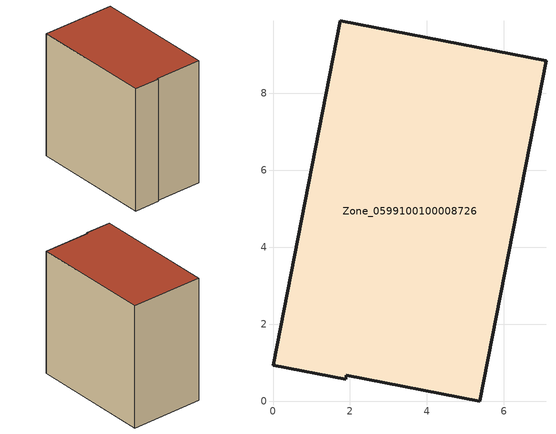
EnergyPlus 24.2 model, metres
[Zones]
Zone_0599100100008726
 floor ground (C_G): 1.74,9.88 7.09,8.85 5.37,0 1.9,0.67 1.89,0.57 0,0.94 z0
 wall outside (C_F): 7.09,8.85 1.74,9.88 0,0.94 1.89,0.57 1.9,0.67 5.37,0 7.09,8.85 z0:9.29
 roof outside (C_R): 1.74,9.88 0,0.94 1.89,0.57 1.9,0.67 5.37,0 7.09,8.85 z9.29
[BUILDING]
Pand.0599100100008726: North Axis=0; Terrain=City; Loads Convergence Tolerance Value=0.04; Temperature Convergence Tolerance Value=0.4; Solar Distribution=FullExterior; Maximum Number of Warmup Days=25; Minimum Number of Warmup Days=1
[Site:Location]
Rotterdam.The.Hague.AP_ZH_NLD Design_Conditions: Latitude=51.96; Longitude=4.45; Time Zone=1; Elevation=-4.5
[SITE:GROUNDTEMPERATURE:BUILDINGSURFACE]
18, 18, 18, 18, 18, 18, 18, 18, 18, 18, 18, 18
[MATERIAL] Thermal Absorptance=0.9; Solar Absorptance=0.7; Visible Absorptance=0.7
Name | Roughness | Thickness | Conductivity | Density | Specific Heat
G.TI.2015-2018 | MediumSmooth | 0.15 | 0.0428571 | 540 | 1210
F.TI.2015-2018 | Rough | 0.3 | 0.0666667 | 1920 | 840
R.TI.2015-2018 | MediumRough | 0.2 | 0.0333333 | 1500 | 1000
[CONSTRUCTION]
C_G: G.TI.2015-2018
C_F: F.TI.2015-2018
C_R: R.TI.2015-2018
[ZONE]
Zone_0599100100008726: Type=1; Multiplier=1; Ceiling Height=Autocalculate; Volume=Autocalculate; Floor Area=autocalculate; Part of Total Floor Area=Yes
[ZONEINFILTRATION:DESIGNFLOWRATE]
Infil_Zone_0599100100008726: Zone or ZoneList or Space or SpaceList=Zone_0599100100008726; Schedule=AlwaysOn; Design Flow Rate Calculation Method=Flow/Area; Flow Rate per Floor Area=0.0015; Constant Term Coefficient=1; Temperature Term Coefficient=0; Velocity Term Coefficient=0; Velocity Squared Term Coefficient=0
[HVACTEMPLATE:ZONE:IDEALLOADSAIRSYSTEM]
Zone_0599100100008726: Maximum Heating Supply Air Temperature=50; Minimum Cooling Supply Air Temperature=13; Maximum Heating Supply Air Humidity Ratio=0.0156; Minimum Cooling Supply Air Humidity Ratio=0.0077; Heating Limit=NoLimit; Cooling Limit=NoLimit; Dehumidification Control Type=ConstantSensibleHeatRatio; Cooling Sensible Heat Ratio=0.7; Dehumidification Setpoint=60; Humidification Control Type=None; Humidification Setpoint=30; Outdoor Air Method=None; Outdoor Air Flow Rate per Person=0.00944; Outdoor Air Flow Rate per Zone Floor Area=0; Outdoor Air Flow Rate per Zone=0; Demand Controlled Ventilation Type=None; Outdoor Air Economizer Type=NoEconomizer; Heat Recovery Type=None; Sensible Heat Recovery Effectiveness=0.7; Latent Heat Recovery Effectiveness=0.65
[ZONECONTROL:THERMOSTAT]
ThermostatControl_Zone_0599100100008726: Zone or ZoneList=Zone_0599100100008726; Control Type Schedule=DualSetpointControlType; Control 1=Thermostat_Zone_0599100100008726; Temperature Difference Between Cutout And Setpoint=0
[THERMOSTATSETPOINT:DUALSETPOINT]
Thermostat_Zone_0599100100008726: Heating Setpoint Temperature Schedule=HeatingSetpoint_Zone_0599100100008726; Cooling Setpoint Temperature Schedule=CoolingSetpoint_Zone_0599100100008726
[SCHEDULE:COMPACT]
HeatingSetpoint_Zone_0599100100008726: Through: 12/31, For: AllDays, Until: 24:00, 21
CoolingSetpoint_Zone_0599100100008726: Through: 12/31, For: AllDays, Until: 24:00, 24
DualSetpointControlType: Through: 12/31, For: AllDays, Until: 24:00, 4
AlwaysOn: Through: 12/31, For: AllDays, Until: 24:00, 1
